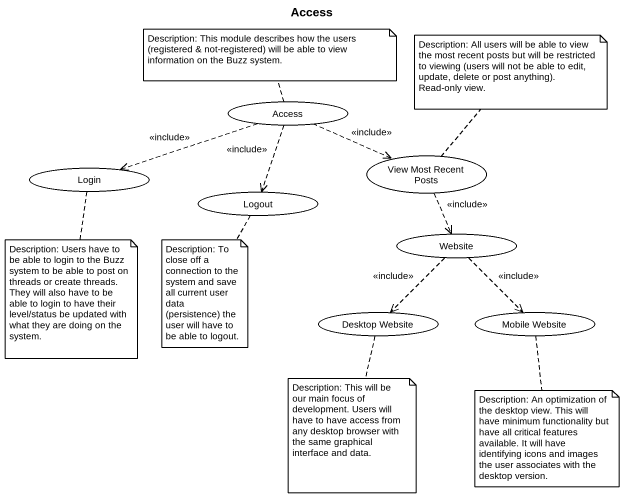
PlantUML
@startuml
title Access
usecase Access
usecase Login
usecase Logout
usecase "View Most Recent Posts" as View_Most_Recent_Posts
usecase Website
usecase "Desktop Website" as Desktop_Website
usecase "Mobile Website" as Mobile_Website
Access .left.> Login : <<include>>
Access ..> Logout : <<include>>
Access .right.> View_Most_Recent_Posts : <<include>>
View_Most_Recent_Posts ..> Website : <<include>>
Website ..> Desktop_Website : <<include>>
Website ..> Mobile_Website : <<include>>
note top of Access : Description: This module describes how the users (registered & not-registered) will be able to view information on the Buzz system.
note top of View_Most_Recent_Posts : Description: All users will be able to view the most recent posts but will be restricted to viewing (users will not be able to edit, update, delete or post anything). Read-only view.
note bottom of Login : Description: Users have to be able to login to the Buzz system to be able to post on threads or create threads. They will also have to be able to login to have their level/status be updated with what they are doing on the system.
note bottom of Logout : Description: To close off a connection to the system and save all current user data (persistence) the user will have to be able to logout.
note bottom of Desktop_Website : Description: This will be our main focus of development. Users will have to have access from any desktop browser with the same graphical interface and data.
note bottom of Mobile_Website : Description: An optimization of the desktop view. This will have minimum functionality but have all critical features available. It will have identifying icons and images the user associates with the desktop version.
@enduml
